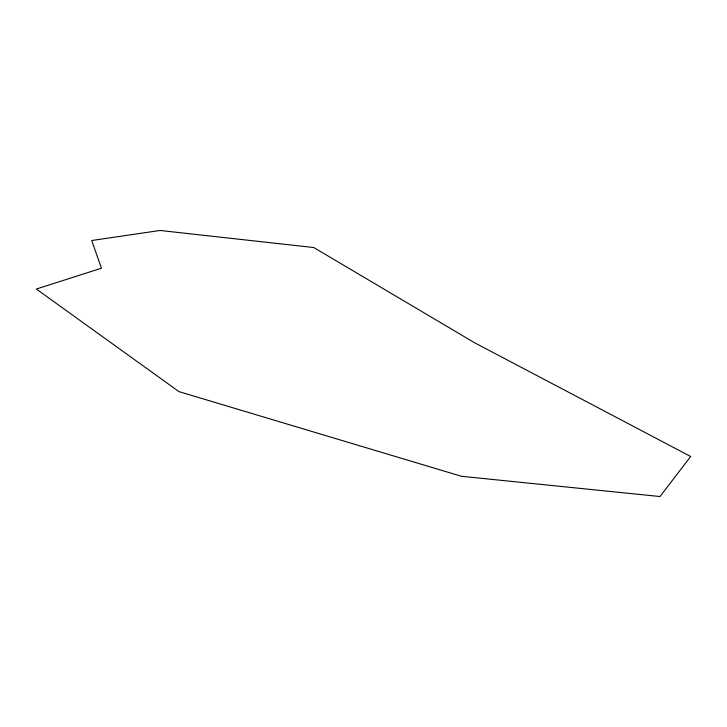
<?xml version="1.0" encoding="UTF-8"?>
<svg xmlns="http://www.w3.org/2000/svg" width="727" height="727" viewBox="0 0 727 727"><rect width="100%" height="100%" fill="white"/><g stroke="black" fill="none" stroke-linecap="round" stroke-linejoin="round"><path stroke-width="1.09" d="M690.65 456.483L660.025 496.532L461.472 476.285L178.987 391.635L36.35 289.046L101.444 268.218L91.711 240.519L160.031 230.468L313.773 247.543L474.522 342.717L690.65 456.483"/></g></svg>
